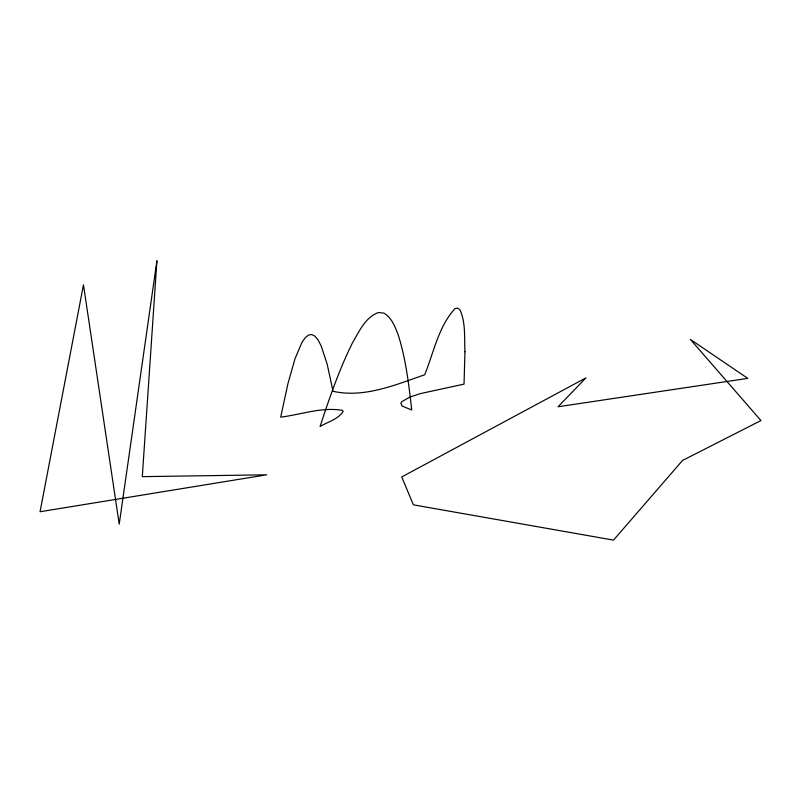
<?xml version="1.0" encoding="UTF-8"?>
<svg xmlns="http://www.w3.org/2000/svg" width="801" height="801" viewBox="0 0 801 801"><rect width="100%" height="100%" fill="white"/><g stroke="black" fill="none" stroke-linecap="round" stroke-linejoin="round"><path stroke-width="1.2" d="M464.94 351.719L464.039 384.12L420.465 393.581L409.962 397.016L401.641 401.782L400.85 403.273L402.232 406.107L411.734 409.982C408.86 384.69 405.907 359.178 398.187 334.818C394.973 326.788 391.869 317.697 383.939 313.141L378.402 312.52C365.076 317.336 359.108 331.754 352.36 343.078C339.093 369.842 329.401 398.177 320.06 426.492C327.729 421.887 338.082 419.354 343.128 411.544L342.568 410.392C322.102 406.738 301.026 414.578 280.71 417.151L287.949 383.659L294.998 358.808L301.837 342.618L305.181 337.752L308.475 335.058L311.719 334.528L314.913 336.15L318.057 339.934L321.151 345.882L327.188 364.265L333.016 391.288C364.265 398.307 395.604 384.74 424.68 374.778C433.752 352.58 438.397 326.668 454.998 308.595L457.671 308.065L459.914 309.767C465.922 322.763 464.22 337.782 464.94 351.719M156.906 260.886L142.298 476.645L266.663 474.813L40.05 511.739L83.474 284.836L119.219 524.134L156.906 260.886M682.522 460.475L613.516 540.114L413.376 504.84L401.762 476.935L585.982 377.852L558.067 406.758L747.774 378.372L690.362 339.404L760.95 420.565L682.522 460.475"/></g></svg>
